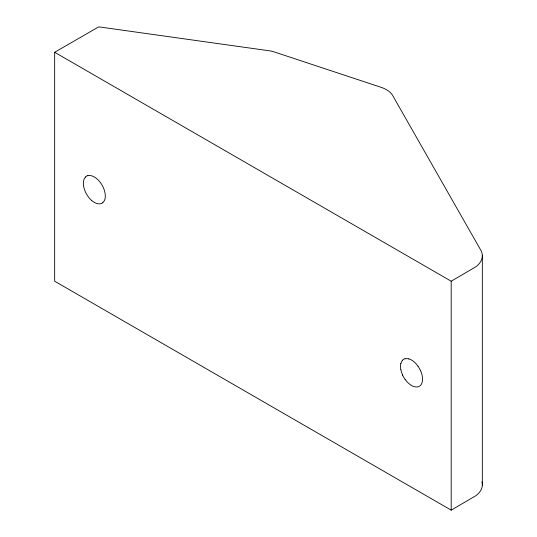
<?xml version="1.0" encoding="UTF-8"?>
<svg xmlns="http://www.w3.org/2000/svg" width="537" height="537" viewBox="0 0 537 537"><rect width="100%" height="100%" fill="white"/><g stroke="black" fill="none" stroke-linecap="round" stroke-linejoin="round"><path stroke-width="0.81" d="M54.667 52.284L98.727 26.85L270.5 50.961A25.81 14.902 0 0 1 274.904 52.156L381.304 87.383A25.843 14.922 0 0 1 392.473 95.177L480.501 249.685A31.159 17.989 0 0 1 475.809 266.802L451.194 281.213L54.667 52.284L54.667 281.22L451.194 510.15L475.809 495.738A31.159 17.989 0 0 0 481.964 481.897M482.333 255.216L482.333 485.28M451.194 281.213L451.194 510.15M102.809 202.65A15.539 8.968 60 0 1 101.345 203.496A15.613 9.015 60 0 1 97.063 203.55A15.539 8.968 60 0 1 91.605 200.388M85.45 177.096A15.539 8.968 60 0 0 85.45 191.998A15.539 8.968 60 0 0 87.303 195.394A15.613 9.015 60 0 0 91.565 200.375M87.887 175.686A15.539 8.968 60 0 1 103.232 187.359A15.539 8.968 60 0 1 104.943 192.642A15.539 8.968 60 0 1 104.984 198.979A15.539 8.968 60 0 1 102.775 202.583M85.41 177.029A15.539 8.968 60 0 1 87.846 175.619M405.106 379.364A15.539 8.968 60 0 0 408.825 383.532A15.613 9.015 60 0 0 418.014 386.821A15.539 8.968 60 0 0 420.028 385.794A15.613 9.015 60 0 0 420.464 370.429M402.669 375.141A15.539 8.968 60 0 1 400.917 369.839M400.917 363.522A15.539 8.968 60 0 1 402.669 360.24M405.106 358.83A15.539 8.968 60 0 1 408.825 358.958M418.014 366.288A15.539 8.968 60 0 1 420.451 370.503M405.046 379.33A15.613 9.015 60 0 1 402.596 375.088M400.837 369.758A15.613 9.015 60 0 1 400.837 363.408M402.596 360.112A15.613 9.015 60 0 1 405.046 358.696M408.785 358.823A15.613 9.015 60 0 1 418.014 366.18"/></g></svg>
